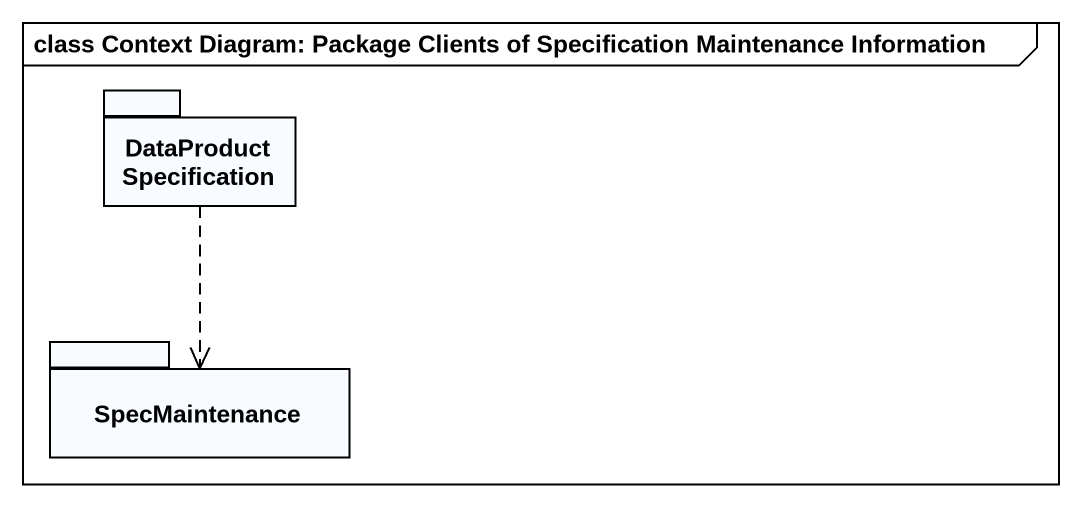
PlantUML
@startuml
mainframe class Context Diagram: Package Clients of Specification Maintenance Information
package DataProductSpecification {
}
package SpecMaintenance {
}
DataProductSpecification ..> SpecMaintenance
@enduml
